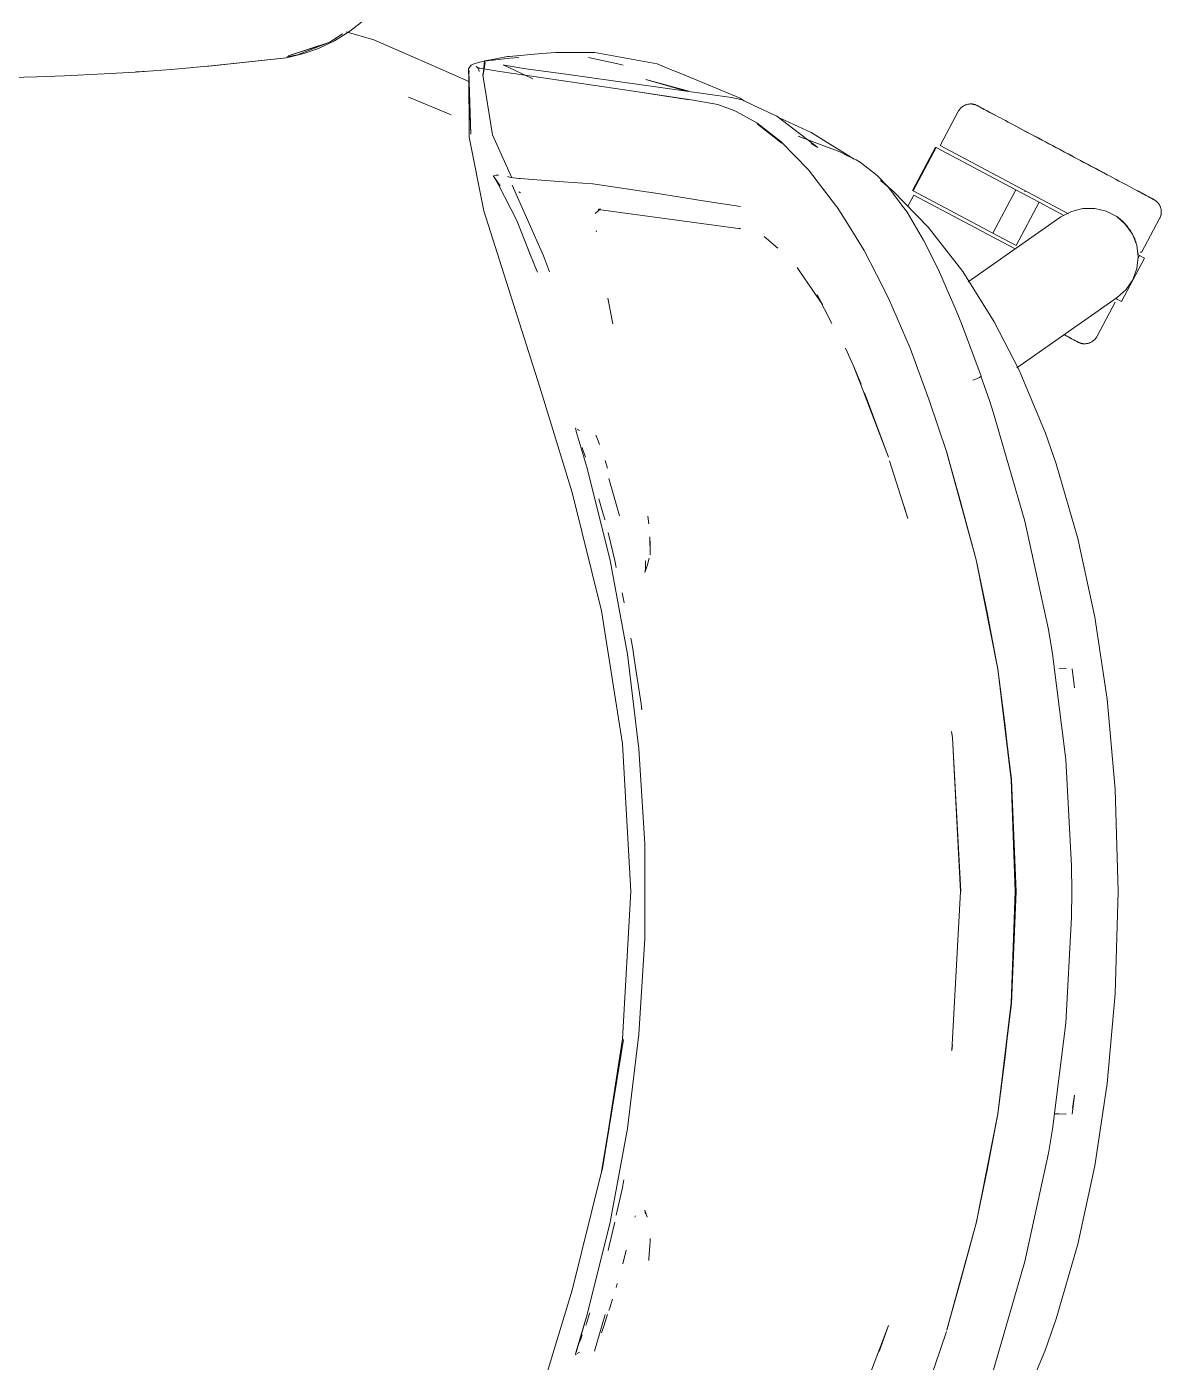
# Model space of a CAD drawing. Header units: millimetres. Extents: x 79795 to 317870, y -36033 to 97293.
# Drawn here: x 215596.5 to 215919.7, y 10310.1 to 10690.5 of the extents above; entities that cross this region are included whole.
import ezdxf

# ---------------------------------------------------------------- set-up
doc = ezdxf.new("R2010")
doc.units = ezdxf.units.MM
doc.header["$MEASUREMENT"] = 0
doc.layers.add('G-IMPT', color=8, linetype='CONTINUOUS', lineweight=9)
doc.layers.add('I-FURN', color=8, linetype='CONTINUOUS', lineweight=9)

msp = doc.modelspace()

# ---------------------------------------------------------------- linework, layer by layer
at = {"layer": 'G-IMPT'}
for p, q in [((215682.88, 10686.07), (215686.46, 10688.49)), ((215684.2, 10686.46), (215688.53, 10689.19)), ((215695.36, 10686.75), (215687.54, 10689.01)), ((215691.84, 10691.82), (215688.53, 10689.19)), ((215682.88, 10686.07), (215671.03, 10682.25)), ((215680.17, 10685.17), (215671.03, 10682.25)), ((215673.66, 10682.46), (215682.88, 10686.07)), ((215684.2, 10686.46), (215679.62, 10684.27)), ((215682.88, 10686.07), (215680.17, 10685.17)), ((215695.36, 10686.75), (215706.49, 10681.89)), ((215670.53, 10681.67), (215647.57, 10679.21)), ((215647.57, 10679.21), (215667.71, 10681.34)), ((215670.53, 10681.67), (215649.09, 10679.32)), ((215670.53, 10681.67), (215667.71, 10681.34)), ((215670.53, 10681.67), (215675.49, 10682.83)), ((215670.6, 10681.89), (215673.66, 10682.46)), ((215679.62, 10684.27), (215675.49, 10682.83)), ((215706.49, 10681.89), (215714.32, 10678.47)), ((215728.8, 10680.93), (215725.52, 10680.4)), ((215726.5, 10676.79), (215726.89, 10680.75)), ((215729.21, 10681.19), (215726.89, 10680.75)), ((215728.8, 10680.93), (215729.42, 10681.01)), ((215729.21, 10681.19), (215733.46, 10682)), ((215734.1, 10681.53), (215729.42, 10681.01)), ((215733.93, 10682.04), (215733.46, 10682)), ((215743.26, 10682.85), (215733.93, 10682.04)), ((215734.1, 10681.53), (215736.69, 10681.74)), ((215743.26, 10682.85), (215747.21, 10683.19)), ((215747.21, 10683.19), (215751.38, 10683.19)), ((215758.35, 10683.16), (215751.38, 10683.19)), ((215756.49, 10681.75), (215765.79, 10679.71)), ((215758.35, 10683.16), (215776.05, 10679.92)), ((215607.23, 10676.5), (215618.54, 10677.04)), ((215627.41, 10677.6), (215618.54, 10677.04)), ((215627.41, 10677.6), (215637.69, 10678.33)), ((215629.45, 10677.74), (215627.55, 10677.65)), ((215629.45, 10677.74), (215630.87, 10677.87)), ((215649.09, 10679.32), (215637.69, 10678.33)), ((215714.32, 10678.47), (215722.49, 10674.9)), ((215722.35, 10678.46), (215722.75, 10679.03)), ((215722.35, 10678.46), (215722.54, 10677.59)), ((215722.97, 10659.9), (215722.38, 10678.34)), ((215722.38, 10678.34), (215722.48, 10677.88)), ((215722.97, 10659.9), (215722.48, 10677.88)), ((215722.53, 10659.01), (215722.48, 10677.88)), ((215722.48, 10677.88), (215722.52, 10677.7)), ((215722.54, 10677.59), (215722.52, 10677.7)), ((215723.12, 10679.53), (215722.75, 10679.03)), ((215723.12, 10679.53), (215723.66, 10679.85)), ((215725.52, 10680.4), (215723.66, 10679.85)), ((215725.01, 10678.8), (215724.51, 10679.2)), ((215725.61, 10678.64), (215724.51, 10679.2)), ((215725.61, 10678.64), (215724.99, 10678.81)), ((215724.99, 10678.81), (215731.26, 10677.7)), ((215725.33, 10678.26), (215725.01, 10678.8)), ((215725.33, 10678.26), (215725.41, 10677.76)), ((215727.13, 10680.34), (215726.44, 10676.76)), ((215729.16, 10659.71), (215726.44, 10676.76)), ((215727.13, 10680.34), (215726.5, 10676.79)), ((215739.11, 10676.59), (215731.26, 10677.7)), ((215740.66, 10675.61), (215732.23, 10679.61)), ((215732.23, 10679.61), (215733.09, 10679.47)), ((215733.09, 10679.47), (215738.11, 10678.63)), ((215738.11, 10678.63), (215739.41, 10678.42)), ((215750.07, 10676.98), (215739.41, 10678.42)), ((215750.07, 10676.98), (215797.29, 10670.3)), ((215765.79, 10679.71), (215766.37, 10679.56)), ((215776.05, 10679.92), (215779.91, 10678.33)), ((215783.27, 10676.94), (215779.91, 10678.33)), ((215799.72, 10670.14), (215783.27, 10676.94)), ((215587.04, 10675.92), (215599.35, 10676.21)), ((215607.23, 10676.5), (215599.35, 10676.21)), ((215769.98, 10672.03), (215739.11, 10676.59)), ((215772.87, 10675.43), (215784.76, 10672.07)), ((215772.87, 10675.43), (215785.16, 10672.1)), ((215705.26, 10670.47), (215705.53, 10670.37)), ((215717.38, 10665.44), (215705.53, 10670.37)), ((215769.98, 10672.03), (215785.17, 10669.71)), ((215770.59, 10671.94), (215785.75, 10669.64)), ((215770.59, 10671.94), (215785.17, 10669.71)), ((215793.42, 10668.34), (215785.75, 10669.64)), ((215797.29, 10670.3), (215800.28, 10669.66)), ((215800.89, 10669.37), (215799.72, 10670.14)), ((215803.65, 10668.09), (215800.28, 10669.66)), ((215798.21, 10666.59), (215793.42, 10668.34)), ((215798.21, 10666.59), (215798.63, 10666.37)), ((215804.47, 10663.09), (215798.63, 10666.37)), ((215810.22, 10665.03), (215803.65, 10668.09)), ((215811.43, 10657.67), (215804.47, 10663.09)), ((215804.69, 10662.76), (215811.64, 10657.36)), ((215804.69, 10662.76), (215808.07, 10660.17)), ((215821.87, 10656.11), (215810.22, 10665.03)), ((215819.98, 10660.4), (215811.35, 10664.38)), ((215726.72, 10638.05), (215722.53, 10659.01)), ((215729.16, 10659.71), (215734.74, 10647.42)), ((215811.64, 10657.36), (215808.07, 10660.17)), ((215816.22, 10659.34), (215828.12, 10654.83)), ((215831.43, 10653.28), (215819.98, 10660.4)), ((215811.43, 10657.67), (215819.17, 10649.77)), ((215821.87, 10656.11), (215819.92, 10657.22)), ((215830.35, 10653.76), (215828.12, 10654.83)), ((215832.79, 10652.59), (215830.35, 10653.76)), ((215831.43, 10653.28), (215832.2, 10652.78)), ((215832.79, 10652.59), (215833.92, 10651.97)), ((215833.92, 10651.97), (215838.79, 10648.11)), ((215729.52, 10647.9), (215729.48, 10647.73)), ((215729.54, 10648.03), (215729.52, 10647.9)), ((215729.52, 10647.9), (215731.36, 10645.2)), ((215729.52, 10647.9), (215730.87, 10645.45)), ((215730.23, 10648.18), (215729.54, 10648.03)), ((215730.91, 10648.25), (215730.23, 10648.18)), ((215733.5, 10647.87), (215734.27, 10647.59)), ((215734.33, 10647.57), (215734.27, 10647.59)), ((215736.79, 10647.28), (215734.33, 10647.57)), ((215736.79, 10647.28), (215737.16, 10647.24)), ((215740.57, 10646.99), (215737.16, 10647.24)), ((215740.57, 10646.99), (215749.42, 10646.35)), ((215757.66, 10645.74), (215749.42, 10646.35)), ((215819.17, 10649.77), (215827.19, 10639.33)), ((215841.68, 10645.08), (215838.79, 10648.11)), ((215839.68, 10646.66), (215843.35, 10643.66)), ((215736.15, 10635.34), (215730.87, 10645.45)), ((215743.7, 10625.23), (215734.77, 10645.39)), ((215737.15, 10643.22), (215736.71, 10643.49)), ((215757.74, 10645.73), (215757.66, 10645.74)), ((215757.74, 10645.73), (215772.96, 10643.52)), ((215772.96, 10643.52), (215774.51, 10643.27)), ((215774.51, 10643.27), (215786.28, 10641.4)), ((215841.68, 10645.08), (215846.4, 10638.95)), ((215843.35, 10643.66), (215853.31, 10633.37)), ((215787.94, 10641.14), (215786.28, 10641.4)), ((215794.78, 10640.08), (215787.94, 10641.14)), ((215794.78, 10640.08), (215799.85, 10639.33)), ((215827.19, 10639.33), (215827.36, 10639.07)), ((215831.24, 10632.98), (215827.36, 10639.07)), ((215846.4, 10638.95), (215847.26, 10637.66)), ((215742.71, 10587.81), (215726.72, 10638.05)), ((215736.15, 10635.34), (215739.4, 10626.87)), ((215758.4, 10637.35), (215759.96, 10638.59)), ((215759.25, 10638.46), (215759.52, 10638.51)), ((215786.59, 10634.73), (215759.25, 10638.46)), ((215759.75, 10638.55), (215759.52, 10638.51)), ((215851.99, 10629.67), (215847.26, 10637.66)), ((215758.75, 10632.4), (215758.8, 10632.05)), ((215786.59, 10634.73), (215799.94, 10632.95)), ((215799.94, 10632.95), (215799.47, 10633.09)), ((215831.24, 10632.98), (215835.01, 10626.75)), ((215863.12, 10620.77), (215853.31, 10633.37)), ((215810.44, 10627.45), (215806.53, 10630.78)), ((215856.3, 10621.06), (215851.99, 10629.67)), ((215856.52, 10620.61), (215851.99, 10629.67)), ((215851.99, 10629.67), (215852.3, 10629.07)), ((215856.52, 10620.61), (215852.3, 10629.07)), ((215741.42, 10621.97), (215739.39, 10627.07)), ((215739.39, 10627.07), (215740.8, 10623.54)), ((215739.4, 10626.87), (215741.42, 10621.97)), ((215745.44, 10620.65), (215743.7, 10625.23)), ((215838.58, 10619.96), (215835.01, 10626.75)), ((215741.42, 10621.97), (215741.98, 10620.56)), ((215816.71, 10620.81), (215815.96, 10621.92)), ((215820.21, 10615.68), (215816.71, 10620.81)), ((215838.58, 10619.96), (215841.97, 10613.23)), ((215856.3, 10621.06), (215856.52, 10620.61)), ((215856.52, 10620.61), (215861.29, 10609.66)), ((215863.12, 10620.77), (215872.09, 10606.47)), ((215763.43, 10605.92), (215762.02, 10613.18)), ((215820.6, 10615.1), (215820.21, 10615.68)), ((215823.16, 10611.35), (215820.6, 10615.1)), ((215823.16, 10611.35), (215821.66, 10614.12)), ((215825.84, 10606.02), (215821.66, 10614.12)), ((215848.14, 10599), (215841.97, 10613.23)), ((215861.29, 10609.66), (215862.77, 10605.98)), ((215862.77, 10605.98), (215868.34, 10591.01)), ((215872.09, 10606.47), (215879.18, 10592.7)), ((215829.72, 10598.97), (215831.91, 10594.13)), ((215848.14, 10599), (215853.6, 10584.12)), ((215831.91, 10594.13), (215834.22, 10588.68)), ((215831.91, 10594.13), (215834.64, 10587.04)), ((215867.08, 10590.23), (215866.02, 10589.81)), ((215866.02, 10589.81), (215866.61, 10590.03)), ((215867.08, 10590.23), (215866.61, 10590.03)), ((215867.08, 10590.23), (215867.9, 10590.61)), ((215867.08, 10590.23), (215867.72, 10590.51)), ((215867.72, 10590.51), (215867.9, 10590.61)), ((215868.31, 10590.88), (215867.9, 10590.61)), ((215867.9, 10590.61), (215868.3, 10590.83)), ((215868.31, 10590.88), (215868.3, 10590.83)), ((215868.34, 10591.01), (215868.31, 10590.88)), ((215868.31, 10590.88), (215868.31, 10591.01)), ((215868.31, 10591.01), (215870.71, 10584.08)), ((215886.7, 10574.72), (215879.18, 10592.7)), ((215742.71, 10587.81), (215751.89, 10557.84)), ((215835.3, 10585.32), (215834.64, 10587.04)), ((215842.01, 10567.87), (215835.19, 10586.28)), ((215842.01, 10567.87), (215835.3, 10585.32)), ((215858.61, 10569.21), (215853.6, 10584.12)), ((215871.91, 10580.48), (215870.71, 10584.08)), ((215880.85, 10549.65), (215871.91, 10580.48)), ((215752.94, 10576.24), (215752.85, 10576.01)), ((215752.85, 10576.01), (215752.91, 10575.78)), ((215752.91, 10575.78), (215752.98, 10575.49)), ((215752.98, 10575.49), (215753.05, 10575.22)), ((215756.12, 10564.79), (215753.05, 10575.22)), ((215753.94, 10575.47), (215753.33, 10575.86)), ((215753.94, 10575.47), (215753.73, 10575.62)), ((215759.25, 10572.54), (215758.64, 10574.2)), ((215889.77, 10565.99), (215886.7, 10574.72)), ((215754.96, 10569.99), (215754.72, 10570.65)), ((215759.25, 10572.54), (215759.62, 10571.53)), ((215754.96, 10569.99), (215755.71, 10567.89)), ((215761.96, 10564.78), (215761.24, 10567)), ((215847.54, 10550.4), (215842.29, 10566.88)), ((215862.34, 10555.96), (215858.57, 10569.12)), ((215866.99, 10538.71), (215858.57, 10569.12)), ((215866.99, 10538.71), (215858.61, 10569.21)), ((215762.67, 10538.47), (215756.12, 10564.79)), ((215889.77, 10565.99), (215895.95, 10544.75)), ((215762.36, 10561.87), (215765.34, 10551.22)), ((215760.21, 10524.15), (215751.89, 10557.84)), ((215759.7, 10555.36), (215759.5, 10556.05)), ((215760.82, 10551.37), (215759.7, 10555.36)), ((215862.34, 10555.96), (215866.99, 10538.71)), ((215760.82, 10551.37), (215761.14, 10550.22)), ((215847.54, 10550.4), (215846.47, 10553.83)), ((215761.14, 10550.22), (215761.18, 10550.05)), ((215773.7, 10548.97), (215773.48, 10551.07)), ((215880.85, 10549.65), (215887.52, 10518.86)), ((215762.44, 10545.21), (215762.1, 10546.5)), ((215762.44, 10545.21), (215763.99, 10538.46)), ((215774.1, 10540.12), (215774.01, 10545.18)), ((215774.01, 10545.18), (215774.09, 10542.9)), ((215895.95, 10544.75), (215900.76, 10522.38)), ((215774.1, 10540.12), (215774.09, 10542.9)), ((215762.67, 10538.47), (215767.6, 10511.8)), ((215764.45, 10536.48), (215763.99, 10538.46)), ((215772.56, 10535.06), (215773.24, 10537.01)), ((215772.77, 10536.11), (215772.56, 10535.06)), ((215772.77, 10536.11), (215772.81, 10538.42)), ((215772.82, 10538.28), (215772.81, 10538.42)), ((215773.24, 10537.01), (215773.85, 10539.17)), ((215866.99, 10538.71), (215873.17, 10507.58)), ((215866.99, 10538.71), (215870.07, 10523.69)), ((215866.99, 10538.71), (215873.16, 10507.66)), ((215766.65, 10526.43), (215766.11, 10529.25)), ((215760.21, 10524.15), (215766.2, 10486.24)), ((215873.17, 10507.58), (215870.07, 10523.69)), ((215900.76, 10522.38), (215904.25, 10498.96)), ((215888.7, 10511.94), (215887.52, 10518.86)), ((215768.57, 10516.33), (215769.13, 10513.43)), ((215769.37, 10511.8), (215769.13, 10513.43)), ((215767.6, 10511.8), (215770.9, 10484.88)), ((215770.22, 10506.17), (215769.37, 10511.8)), ((215892.52, 10481.77), (215888.7, 10511.94)), ((215770.22, 10506.17), (215771.52, 10497.65)), ((215876.99, 10476.07), (215873.16, 10507.66)), ((215876.95, 10476.03), (215873.17, 10507.58)), ((215873.17, 10507.58), (215875.11, 10492.11)), ((215890.5, 10507.62), (215892.59, 10507.7)), ((215892.59, 10507.7), (215892.48, 10507.7)), ((215894.35, 10507.67), (215895, 10502.25)), ((215904.25, 10498.96), (215906.51, 10473.39)), ((215771.52, 10497.65), (215771.7, 10495.99)), ((215876.95, 10476.03), (215875.11, 10492.11)), ((215859.95, 10489.53), (215859.99, 10489.28)), ((215860.23, 10487.98), (215859.96, 10489.76)), ((215860.23, 10487.98), (215859.99, 10489.28)), ((215862.55, 10444.25), (215860.23, 10487.98)), ((215862.5, 10444.25), (215860.23, 10487.98)), ((215766.2, 10486.24), (215768.56, 10444.25)), ((215772.55, 10457.81), (215770.9, 10484.88)), ((215894.13, 10451.56), (215892.52, 10481.77)), ((215877.63, 10461.14), (215876.95, 10476.03)), ((215876.95, 10476.03), (215878.09, 10444.25)), ((215876.99, 10476.07), (215878.32, 10444.25)), ((215906.51, 10473.39), (215907.36, 10444.25)), ((215877.63, 10461.14), (215878.09, 10444.25)), ((215772.55, 10457.81), (215772.55, 10430.69)), ((215894.13, 10451.56), (215894.23, 10444.25)), ((215766.2, 10402.27), (215768.56, 10444.25)), ((215862.5, 10444.25), (215860, 10398.91)), ((215876.95, 10412.48), (215878.09, 10444.25)), ((215878.32, 10444.25), (215876.99, 10412.44)), ((215877.63, 10427.37), (215878.09, 10444.25)), ((215894.13, 10436.94), (215894.23, 10444.25)), ((215907.36, 10444.25), (215906.51, 10415.11)), ((215894.13, 10436.94), (215892.52, 10406.74)), ((215772.55, 10430.69), (215770.9, 10403.62)), ((215876.95, 10412.48), (215877.63, 10427.37)), ((215906.51, 10415.11), (215904.25, 10389.54)), ((215876.99, 10412.44), (215873.16, 10380.84)), ((215876.95, 10412.48), (215873.17, 10380.92)), ((215875.11, 10396.4), (215876.95, 10412.48)), ((215892.52, 10406.74), (215888.7, 10376.57)), ((215767.6, 10376.7), (215770.9, 10403.62)), ((215760.21, 10364.35), (215766.46, 10402.09)), ((215766.2, 10402.27), (215760.47, 10364.73)), ((215766.46, 10402.09), (215760.47, 10364.73)), ((215859.95, 10398.97), (215859.99, 10399.22)), ((215860.23, 10400.52), (215859.99, 10399.22)), ((215860, 10398.91), (215860.23, 10400.52)), ((215875.11, 10396.4), (215873.17, 10380.92)), ((215904.25, 10389.54), (215900.76, 10366.12)), ((215894.35, 10380.84), (215895, 10386.25)), ((215894.43, 10382.48), (215895, 10386.25)), ((215873.17, 10380.92), (215866.95, 10349.68)), ((215866.95, 10349.68), (215873.16, 10380.84)), ((215873.17, 10380.92), (215870.07, 10364.82)), ((215889.25, 10380.93), (215890.5, 10380.88)), ((215892.59, 10380.81), (215890.5, 10380.88)), ((215892.59, 10380.81), (215892.48, 10380.81)), ((215762.67, 10350.03), (215767.6, 10376.7)), ((215888.7, 10376.57), (215887.52, 10369.65)), ((215887.52, 10369.65), (215880.85, 10338.86)), ((215866.99, 10349.79), (215870.07, 10364.82)), ((215895.95, 10343.76), (215900.76, 10366.12)), ((215751.89, 10330.67), (215760.21, 10364.35)), ((215766.62, 10362.08), (215766.15, 10359.45)), ((215766.15, 10359.45), (215764.44, 10352.03)), ((215772.56, 10353.44), (215773.24, 10351.49)), ((215772.56, 10353.44), (215772.77, 10352.39)), ((215762.67, 10350.03), (215756.12, 10323.71)), ((215763.99, 10350.05), (215762.44, 10343.3)), ((215769.89, 10351.84), (215769.75, 10351.43)), ((215866.99, 10349.79), (215858.57, 10319.38)), ((215866.99, 10349.79), (215858.61, 10319.3)), ((215862.34, 10332.55), (215866.99, 10349.79)), ((215762.44, 10343.3), (215762.1, 10342.02)), ((215766.29, 10338.22), (215767.29, 10342.08)), ((215773.99, 10343.28), (215773.71, 10339.57)), ((215773.99, 10343.28), (215774.09, 10344.65)), ((215774.09, 10345.35), (215774.09, 10344.65)), ((215889.77, 10322.52), (215895.95, 10343.76)), ((215766.29, 10338.22), (215766.68, 10339.74)), ((215773.71, 10339.57), (215773.68, 10339.09)), ((215871.91, 10308.03), (215880.85, 10338.86)), ((215751.89, 10330.67), (215742.71, 10300.69)), ((215764.38, 10331.43), (215764.71, 10332.55)), ((215862.34, 10332.55), (215858.57, 10319.38)), ((215762.6, 10325.64), (215763.39, 10328.13)), ((215756.12, 10323.71), (215752.85, 10312.49)), ((215756.12, 10323.71), (215753.01, 10312.89)), ((215756.12, 10323.71), (215753.06, 10313.18)), ((215756.75, 10323.72), (215756.02, 10321.49)), ((215756.75, 10323.72), (215756.9, 10324.18)), ((215761.32, 10323.72), (215758.28, 10313.29)), ((215761.21, 10321.42), (215761.98, 10323.72)), ((215762.36, 10324.86), (215762.6, 10325.64)), ((215755.73, 10320.69), (215756.02, 10321.49)), ((215760.19, 10318.54), (215760.95, 10320.7)), ((215761.21, 10321.42), (215760.95, 10320.7)), ((215842.01, 10320.64), (215835.3, 10303.19)), ((215842.01, 10320.64), (215839.29, 10313.2)), ((215886.7, 10313.78), (215889.77, 10322.52)), ((215754.4, 10316.97), (215754, 10315.9)), ((215754.74, 10317.94), (215754.4, 10316.97)), ((215853.6, 10304.38), (215858.49, 10318.94)), ((215752.85, 10312.49), (215752.99, 10312.25)), ((215753.06, 10313.18), (215753.01, 10312.89)), ((215753.94, 10313.03), (215753.33, 10312.65)), ((215753.94, 10313.03), (215753.73, 10312.89)), ((215886.7, 10313.78), (215879.18, 10295.81))]:
    msp.add_line(p, q, dxfattribs=at)
at = {"layer": 'I-FURN'}
for p, q in [((215861.83, 10666.36), (215856.68, 10656.67)), ((215861.83, 10666.36), (215861.91, 10666.5)), ((215861.91, 10666.5), (215861.99, 10666.64)), ((215861.99, 10666.64), (215862.08, 10666.77)), ((215862.08, 10666.77), (215862.17, 10666.9)), ((215862.17, 10666.9), (215862.27, 10667.03)), ((215862.27, 10667.03), (215862.38, 10667.15)), ((215862.38, 10667.15), (215862.49, 10667.27)), ((215862.49, 10667.27), (215862.6, 10667.38)), ((215862.6, 10667.38), (215862.72, 10667.49)), ((215862.72, 10667.49), (215862.84, 10667.6)), ((215862.84, 10667.6), (215862.97, 10667.69)), ((215862.97, 10667.69), (215863.1, 10667.79)), ((215863.1, 10667.79), (215863.24, 10667.88)), ((215863.24, 10667.88), (215863.38, 10667.96)), ((215863.38, 10667.96), (215863.52, 10668.04)), ((215863.52, 10668.04), (215863.66, 10668.11)), ((215863.66, 10668.11), (215863.81, 10668.18)), ((215863.81, 10668.18), (215863.96, 10668.24)), ((215863.96, 10668.24), (215864.11, 10668.29)), ((215864.11, 10668.29), (215864.26, 10668.34)), ((215864.26, 10668.34), (215864.42, 10668.38)), ((215864.42, 10668.38), (215864.58, 10668.42)), ((215864.58, 10668.42), (215864.73, 10668.44)), ((215864.73, 10668.44), (215864.89, 10668.47)), ((215864.89, 10668.47), (215865.05, 10668.48)), ((215865.05, 10668.48), (215865.22, 10668.49)), ((215865.22, 10668.49), (215865.38, 10668.5)), ((215865.38, 10668.5), (215865.54, 10668.49)), ((215865.54, 10668.49), (215865.7, 10668.49)), ((215865.7, 10668.49), (215865.86, 10668.47)), ((215865.86, 10668.47), (215866.02, 10668.45)), ((215866.02, 10668.45), (215866.18, 10668.42)), ((215866.18, 10668.42), (215866.33, 10668.38)), ((215866.33, 10668.38), (215866.49, 10668.34)), ((215866.49, 10668.34), (215866.64, 10668.3)), ((215866.64, 10668.3), (215866.8, 10668.24)), ((215866.8, 10668.24), (215866.95, 10668.18)), ((215866.95, 10668.18), (215867.09, 10668.12)), ((215867.09, 10668.12), (215867.24, 10668.05)), ((215867.24, 10668.05), (215867.28, 10668.03)), ((215867.28, 10668.03), (215867.3, 10668.02)), ((215867.28, 10668.02), (215867.28, 10668.03)), ((215867.32, 10668), (215867.28, 10668.02)), ((215867.3, 10668.02), (215867.36, 10667.98)), ((215867.41, 10667.96), (215867.32, 10668)), ((215867.36, 10667.98), (215867.46, 10667.93)), ((215867.53, 10667.89), (215867.41, 10667.96)), ((215867.46, 10667.93), (215867.6, 10667.85)), ((215867.69, 10667.81), (215867.53, 10667.89)), ((215867.6, 10667.85), (215867.78, 10667.76)), ((215867.89, 10667.7), (215867.69, 10667.81)), ((215867.78, 10667.76), (215868, 10667.64)), ((215868.13, 10667.57), (215867.89, 10667.7)), ((215868, 10667.64), (215868.26, 10667.51)), ((215868.41, 10667.42), (215868.13, 10667.57)), ((215868.26, 10667.51), (215868.55, 10667.35)), ((215868.73, 10667.25), (215868.41, 10667.42)), ((215868.55, 10667.35), (215868.89, 10667.17)), ((215869.09, 10667.06), (215868.73, 10667.25)), ((215868.89, 10667.17), (215869.26, 10666.97)), ((215869.48, 10666.86), (215869.09, 10667.06)), ((215869.26, 10666.97), (215869.67, 10666.75)), ((215869.91, 10666.63), (215869.48, 10666.86)), ((215869.67, 10666.75), (215870.12, 10666.52)), ((215870.37, 10666.38), (215869.91, 10666.63)), ((215870.12, 10666.52), (215870.6, 10666.26)), ((215870.87, 10666.11), (215870.37, 10666.38)), ((215870.6, 10666.26), (215871.12, 10665.98)), ((215871.41, 10665.83), (215870.87, 10666.11)), ((215871.12, 10665.98), (215871.67, 10665.69)), ((215871.98, 10665.53), (215871.41, 10665.83)), ((215871.67, 10665.69), (215872.25, 10665.38)), ((215872.58, 10665.21), (215871.98, 10665.53)), ((215873.21, 10664.87), (215872.58, 10665.21)), ((215873.88, 10664.52), (215873.21, 10664.87)), ((215874.57, 10664.15), (215873.88, 10664.52)), ((215875.29, 10663.76), (215874.57, 10664.15)), ((215876.04, 10663.36), (215875.29, 10663.76)), ((215876.82, 10662.95), (215876.04, 10663.36)), ((215877.62, 10662.53), (215876.82, 10662.95)), ((215878.45, 10662.09), (215877.62, 10662.53)), ((215878, 10662.33), (215878.83, 10661.88)), ((215879.29, 10661.64), (215878.45, 10662.09)), ((215878.83, 10661.88), (215879.69, 10661.43)), ((215880.16, 10661.18), (215879.29, 10661.64)), ((215879.69, 10661.43), (215880.57, 10660.96)), ((215881.05, 10660.7), (215880.16, 10661.18)), ((215880.57, 10660.96), (215881.46, 10660.48)), ((215881.95, 10660.22), (215881.05, 10660.7)), ((215881.46, 10660.48), (215882.38, 10660)), ((215882.88, 10659.73), (215881.95, 10660.22)), ((215882.38, 10660), (215883.31, 10659.5)), ((215883.81, 10659.23), (215882.88, 10659.73)), ((215883.31, 10659.5), (215884.25, 10659)), ((215884.77, 10658.73), (215883.81, 10659.23)), ((215884.25, 10659), (215885.21, 10658.49)), ((215885.73, 10658.21), (215884.77, 10658.73)), ((215885.21, 10658.49), (215886.18, 10657.98)), ((215886.7, 10657.7), (215885.73, 10658.21)), ((215886.18, 10657.98), (215887.15, 10657.46)), ((215887.69, 10657.17), (215886.7, 10657.7)), ((215855.38, 10656.23), (215848.81, 10643.87)), ((215848.98, 10643.78), (215855.55, 10656.14)), ((215855.55, 10656.14), (215878.26, 10644.06)), ((215893.28, 10637.21), (215856.68, 10656.67)), ((215887.15, 10657.46), (215888.14, 10656.93)), ((215888.68, 10656.65), (215887.69, 10657.17)), ((215888.14, 10656.93), (215889.14, 10656.4)), ((215889.67, 10656.12), (215888.68, 10656.65)), ((215889.14, 10656.4), (215890.14, 10655.87)), ((215890.68, 10655.58), (215889.67, 10656.12)), ((215890.14, 10655.87), (215891.14, 10655.34)), ((215891.68, 10655.05), (215890.68, 10655.58)), ((215891.14, 10655.34), (215892.14, 10654.8)), ((215892.69, 10654.52), (215891.68, 10655.05)), ((215892.14, 10654.8), (215893.15, 10654.27)), ((215893.69, 10653.98), (215892.69, 10654.52)), ((215893.15, 10654.27), (215894.15, 10653.74)), ((215894.69, 10653.45), (215893.69, 10653.98)), ((215894.15, 10653.74), (215895.15, 10653.2)), ((215895.69, 10652.92), (215894.69, 10653.45)), ((215895.15, 10653.2), (215896.15, 10652.67)), ((215896.69, 10652.39), (215895.69, 10652.92)), ((215896.15, 10652.67), (215897.14, 10652.15)), ((215897.67, 10651.86), (215896.69, 10652.39)), ((215897.14, 10652.15), (215898.13, 10651.62)), ((215898.65, 10651.34), (215897.67, 10651.86)), ((215898.13, 10651.62), (215899.1, 10651.11)), ((215899.62, 10650.83), (215898.65, 10651.34)), ((215899.1, 10651.11), (215900.06, 10650.59)), ((215900.58, 10650.32), (215899.62, 10650.83)), ((215900.06, 10650.59), (215901.02, 10650.09)), ((215901.52, 10649.82), (215900.58, 10650.32)), ((215901.02, 10650.09), (215901.95, 10649.59)), ((215902.45, 10649.32), (215901.52, 10649.82)), ((215901.95, 10649.59), (215902.88, 10649.1)), ((215903.37, 10648.84), (215902.45, 10649.32)), ((215902.88, 10649.1), (215903.78, 10648.62)), ((215904.26, 10648.36), (215903.37, 10648.84)), ((215905.14, 10647.89), (215904.26, 10648.36)), ((215906, 10647.44), (215905.14, 10647.89)), ((215906.83, 10646.99), (215906, 10647.44)), ((215907.64, 10646.56), (215906.83, 10646.99)), ((215908.43, 10646.14), (215907.64, 10646.56)), ((215849.17, 10642.55), (215847.49, 10639.39)), ((215871.69, 10631.7), (215848.98, 10643.78)), ((215877.86, 10627.29), (215849.17, 10642.55)), ((215871.69, 10631.7), (215878.26, 10644.06)), ((215878.26, 10644.06), (215884.9, 10640.53)), ((215880.96, 10643.76), (215880.79, 10643.44)), ((215909.19, 10645.74), (215908.43, 10646.14)), ((215909.93, 10645.35), (215909.19, 10645.74)), ((215910.63, 10644.97), (215909.93, 10645.35)), ((215911.31, 10644.61), (215910.63, 10644.97)), ((215911.96, 10644.27), (215911.31, 10644.61)), ((215912.58, 10643.94), (215911.96, 10644.27)), ((215913.16, 10643.63), (215912.58, 10643.94)), ((215912.85, 10643.79), (215913.42, 10643.49)), ((215913.71, 10643.34), (215913.16, 10643.63)), ((215913.42, 10643.49), (215913.95, 10643.21)), ((215914.23, 10643.06), (215913.71, 10643.34)), ((215913.95, 10643.21), (215914.46, 10642.94)), ((215914.71, 10642.8), (215914.23, 10643.06)), ((215914.46, 10642.94), (215914.92, 10642.69)), ((215915.16, 10642.57), (215914.71, 10642.8)), ((215914.92, 10642.69), (215915.35, 10642.46)), ((215915.57, 10642.35), (215915.16, 10642.57)), ((215878.33, 10628.17), (215884.9, 10640.53)), ((215884.9, 10640.53), (215891.96, 10636.78)), ((215894.07, 10637.91), (215897.34, 10638.73)), ((215897.34, 10638.73), (215900.72, 10638.76)), ((215900.72, 10638.76), (215904, 10637.97)), ((215915.35, 10642.46), (215915.74, 10642.26)), ((215915.94, 10642.15), (215915.57, 10642.35)), ((215915.74, 10642.26), (215916.1, 10642.07)), ((215916.28, 10641.97), (215915.94, 10642.15)), ((215916.1, 10642.07), (215916.42, 10641.9)), ((215916.57, 10641.81), (215916.28, 10641.97)), ((215916.42, 10641.9), (215916.7, 10641.75)), ((215916.83, 10641.68), (215916.57, 10641.81)), ((215916.7, 10641.75), (215916.94, 10641.62)), ((215917.05, 10641.56), (215916.83, 10641.68)), ((215916.94, 10641.62), (215917.14, 10641.51)), ((215917.23, 10641.46), (215917.05, 10641.56)), ((215917.14, 10641.51), (215917.3, 10641.43)), ((215917.37, 10641.39), (215917.23, 10641.46)), ((215917.3, 10641.43), (215917.42, 10641.36)), ((215917.47, 10641.34), (215917.37, 10641.39)), ((215917.42, 10641.36), (215917.5, 10641.32)), ((215917.53, 10641.3), (215917.47, 10641.34)), ((215917.5, 10641.32), (215917.55, 10641.3)), ((215917.55, 10641.29), (215917.53, 10641.3)), ((215917.55, 10641.3), (215917.55, 10641.29)), ((215917.55, 10641.29), (215917.69, 10641.22)), ((215917.69, 10641.22), (215917.83, 10641.13)), ((215917.83, 10641.13), (215917.96, 10641.04)), ((215917.96, 10641.04), (215918.09, 10640.95)), ((215918.09, 10640.95), (215918.22, 10640.85)), ((215918.22, 10640.85), (215918.34, 10640.74)), ((215918.34, 10640.74), (215918.46, 10640.63)), ((215918.46, 10640.63), (215918.58, 10640.52)), ((215918.58, 10640.52), (215918.68, 10640.4)), ((215918.68, 10640.4), (215918.79, 10640.28)), ((215918.79, 10640.28), (215918.89, 10640.15)), ((215918.89, 10640.15), (215918.98, 10640.02)), ((215918.98, 10640.02), (215919.07, 10639.88)), ((215919.07, 10639.88), (215919.15, 10639.75)), ((215919.15, 10639.75), (215919.23, 10639.6)), ((215919.23, 10639.6), (215919.3, 10639.46)), ((215919.3, 10639.46), (215919.37, 10639.31)), ((215919.37, 10639.31), (215919.43, 10639.16)), ((215919.43, 10639.16), (215919.48, 10639.01)), ((215919.48, 10639.01), (215919.53, 10638.86)), ((215919.53, 10638.86), (215919.57, 10638.7)), ((215919.57, 10638.7), (215919.61, 10638.54)), ((215864.67, 10617.81), (215891.1, 10636.32)), ((215891.1, 10636.32), (215894.07, 10637.91)), ((215904, 10637.97), (215906.99, 10636.42)), ((215906.99, 10636.42), (215909.53, 10634.2)), ((215908.7, 10635.07), (215907.28, 10636.22)), ((215910.99, 10632.28), (215908.7, 10635.07)), ((215914.07, 10626.16), (215919.22, 10635.84)), ((215919.24, 10635.88), (215919.22, 10635.84)), ((215919.31, 10636.03), (215919.24, 10635.88)), ((215919.38, 10636.17), (215919.31, 10636.03)), ((215919.43, 10636.32), (215919.38, 10636.17)), ((215919.49, 10636.48), (215919.43, 10636.32)), ((215919.54, 10636.63), (215919.49, 10636.48)), ((215919.58, 10636.79), (215919.54, 10636.63)), ((215919.61, 10636.94), (215919.58, 10636.79)), ((215919.61, 10638.54), (215919.64, 10638.39)), ((215919.64, 10637.1), (215919.61, 10636.94)), ((215919.64, 10638.39), (215919.66, 10638.23)), ((215919.66, 10637.26), (215919.64, 10637.1)), ((215919.66, 10638.23), (215919.68, 10638.07)), ((215919.68, 10637.42), (215919.66, 10637.26)), ((215919.68, 10638.07), (215919.69, 10637.91)), ((215919.69, 10637.58), (215919.68, 10637.42)), ((215919.69, 10637.91), (215919.69, 10637.74)), ((215919.69, 10637.74), (215919.69, 10637.58)), ((215878.33, 10628.17), (215871.69, 10631.7)), ((215909.53, 10634.2), (215911.47, 10631.44)), ((215911.47, 10631.44), (215912.69, 10628.3)), ((215912.69, 10628.3), (215913.11, 10624.95)), ((215908.31, 10612.23), (215914.88, 10624.59)), ((215913.11, 10624.95), (215912.73, 10621.6)), ((215913.48, 10625.34), (215913.08, 10624.58)), ((215913.57, 10625.29), (215913.48, 10625.34)), ((215913.48, 10625.34), (215914.88, 10624.59)), ((215914.07, 10626.16), (215913.69, 10626.36)), ((215912.73, 10621.6), (215911.56, 10618.44)), ((215911.56, 10618.44), (215909.66, 10615.65)), ((215907.15, 10613.39), (215878.56, 10593.37)), ((215908.31, 10612.23), (215906.91, 10612.97)), ((215906.91, 10612.97), (215907, 10612.93)), ((215909.66, 10615.65), (215907.15, 10613.39)), ((215901.41, 10602.35), (215906.56, 10612.03)), ((215891.82, 10602.88), (215892.36, 10602.59)), ((215892.63, 10602.45), (215892.12, 10602.72)), ((215892.36, 10602.59), (215892.86, 10602.33)), ((215893.12, 10602.19), (215892.63, 10602.45)), ((215892.86, 10602.33), (215893.33, 10602.08)), ((215893.56, 10601.95), (215893.12, 10602.19)), ((215893.33, 10602.08), (215893.76, 10601.85)), ((215893.97, 10601.73), (215893.56, 10601.95)), ((215893.76, 10601.85), (215894.15, 10601.64)), ((215894.34, 10601.54), (215893.97, 10601.73)), ((215894.15, 10601.64), (215894.5, 10601.45)), ((215894.68, 10601.36), (215894.34, 10601.54)), ((215894.5, 10601.45), (215894.82, 10601.28)), ((215894.98, 10601.2), (215894.68, 10601.36)), ((215894.82, 10601.28), (215895.1, 10601.13)), ((215895.24, 10601.06), (215894.98, 10601.2)), ((215895.1, 10601.13), (215895.34, 10601.01)), ((215895.46, 10600.95), (215895.24, 10601.06)), ((215895.34, 10601.01), (215895.54, 10600.9)), ((215895.64, 10600.85), (215895.46, 10600.95)), ((215895.54, 10600.9), (215895.7, 10600.81)), ((215895.78, 10600.77), (215895.64, 10600.85)), ((215895.7, 10600.81), (215895.83, 10600.75)), ((215895.88, 10600.72), (215895.78, 10600.77)), ((215895.83, 10600.75), (215895.91, 10600.7)), ((215895.94, 10600.69), (215895.88, 10600.72)), ((215895.91, 10600.7), (215895.95, 10600.68)), ((215895.96, 10600.68), (215895.94, 10600.69)), ((215895.95, 10600.68), (215895.96, 10600.68)), ((215895.99, 10600.66), (215895.96, 10600.68)), ((215896.14, 10600.59), (215895.99, 10600.66)), ((215899.72, 10600.67), (215899.57, 10600.59)), ((215899.86, 10600.74), (215899.72, 10600.67)), ((215900, 10600.83), (215899.86, 10600.74)), ((215900.13, 10600.92), (215900, 10600.83)), ((215900.26, 10601.01), (215900.13, 10600.92)), ((215900.39, 10601.11), (215900.26, 10601.01)), ((215900.51, 10601.21), (215900.39, 10601.11)), ((215900.63, 10601.32), (215900.51, 10601.21)), ((215900.75, 10601.44), (215900.63, 10601.32)), ((215900.85, 10601.55), (215900.75, 10601.44)), ((215900.96, 10601.68), (215900.85, 10601.55)), ((215901.06, 10601.8), (215900.96, 10601.68)), ((215901.15, 10601.93), (215901.06, 10601.8)), ((215901.24, 10602.07), (215901.15, 10601.93)), ((215901.33, 10602.2), (215901.24, 10602.07)), ((215901.41, 10602.35), (215901.33, 10602.2)), ((215896.29, 10600.52), (215896.14, 10600.59)), ((215896.44, 10600.46), (215896.29, 10600.52)), ((215896.59, 10600.41), (215896.44, 10600.46)), ((215896.74, 10600.36), (215896.59, 10600.41)), ((215896.9, 10600.32), (215896.74, 10600.36)), ((215897.06, 10600.29), (215896.9, 10600.32)), ((215897.21, 10600.26), (215897.06, 10600.29)), ((215897.37, 10600.23), (215897.21, 10600.26)), ((215897.53, 10600.22), (215897.37, 10600.23)), ((215897.7, 10600.21), (215897.53, 10600.22)), ((215897.86, 10600.21), (215897.7, 10600.21)), ((215898.02, 10600.21), (215897.86, 10600.21)), ((215898.18, 10600.22), (215898.02, 10600.21)), ((215898.34, 10600.24), (215898.18, 10600.22)), ((215898.5, 10600.26), (215898.34, 10600.24)), ((215898.66, 10600.29), (215898.5, 10600.26)), ((215898.81, 10600.32), (215898.66, 10600.29)), ((215898.97, 10600.37), (215898.81, 10600.32)), ((215899.12, 10600.41), (215898.97, 10600.37)), ((215899.28, 10600.47), (215899.12, 10600.41)), ((215899.43, 10600.53), (215899.28, 10600.47)), ((215899.57, 10600.59), (215899.43, 10600.53))]:
    msp.add_line(p, q, dxfattribs=at)
for points in [[(215909.05, 10634.73), (215909.45, 10634.32), (215909.81, 10633.91), (215910.15, 10633.49)], [(215913.01, 10626.39), (215913.05, 10626.02), (215913.09, 10625.35), (215913.09, 10624.81), (215913.08, 10624.58)]]:
    msp.add_open_spline(points, degree=3, dxfattribs=at)
msp.add_open_spline([(215911.75, 10630.89), (215911.83, 10630.73), (215912.12, 10630.09), (215912.34, 10629.47), (215912.49, 10629)], degree=3, knots=[-0.5319761, -0.5319761, -0.5319761, -0.5319761, -0.5, -0.4, -0.4, -0.4, -0.4], dxfattribs=at)

doc.saveas('drawing.dxf')
